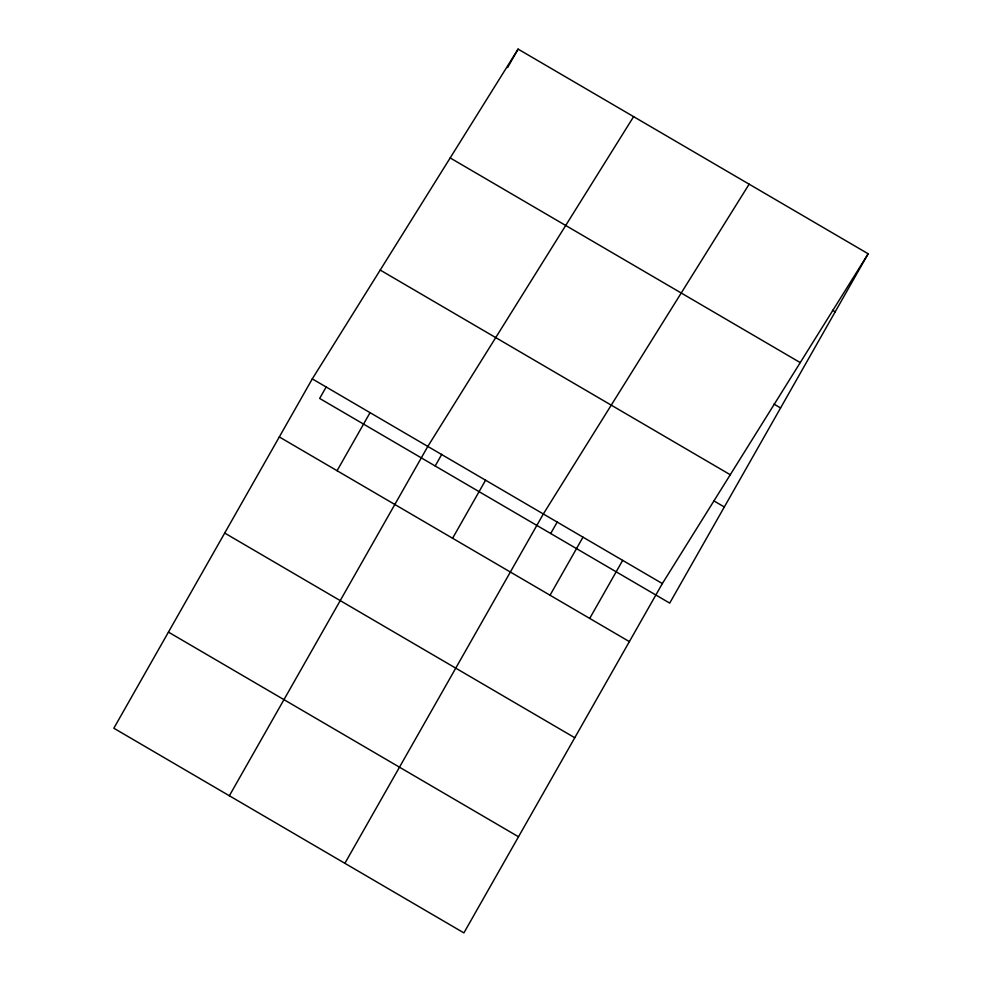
<?xml version="1.0" encoding="UTF-8"?>
<svg xmlns="http://www.w3.org/2000/svg" width="982" height="982" viewBox="0 0 982 982"><rect width="100%" height="100%" fill="white"/><g stroke="black" fill="none" stroke-linecap="round" stroke-linejoin="round"><path stroke-width="1.47" d="M312.288 378.892L113.838 728.227L463.897 932.9L662.347 583.566L868.162 253.773L518.103 49.1L312.288 378.892L662.347 583.566M326.294 386.748L319.653 398.434L669.712 603.108L868.162 253.773M507.608 67.574L518.103 49.1M337.072 470.709L370.054 412.661M229.358 795.764L427.808 446.429L633.623 116.637M435.173 465.984L441.814 454.285M452.592 538.259L485.574 480.198M344.878 863.313L543.328 513.979L749.143 184.186M550.693 533.521L557.334 521.835M550.03 595.227L583.001 537.166M589.703 618.427L622.674 560.366M832.54 310.287L835.179 311.834M450.186 157.93L800.244 362.603M773.963 404.081L780.58 407.947M380.206 270.062L730.264 474.736M713.742 500.808L724.323 506.982M279.305 436.941L629.376 641.614M224.706 533.066L574.765 737.74M168.438 632.101L518.508 836.774"/></g></svg>
